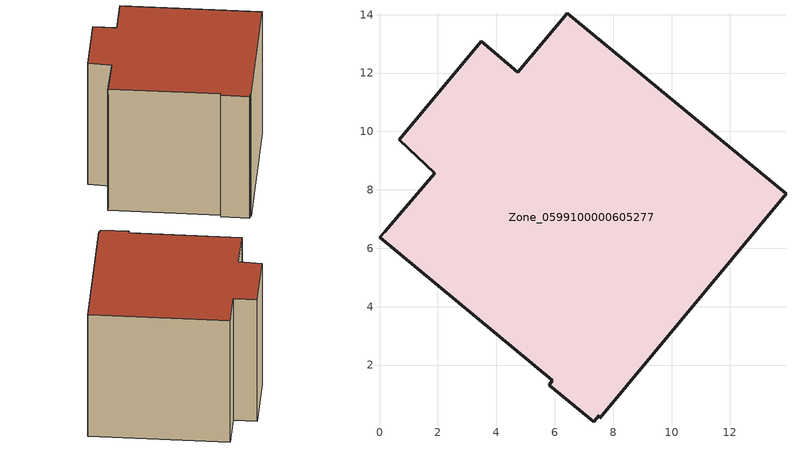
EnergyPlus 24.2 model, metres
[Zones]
Zone_0599100000605277
 floor ground (C_G): 13.92,7.87 7.54,0.18 7.53,0.29 7.33,0.05 5.82,1.31 5.92,1.48 0,6.38 0.18,6.56 1.89,8.57 0.68,9.72 3.49,13.08 4.73,12.03 6.43,14.05 z0
 wall outside (C_F): 6.43,14.05 4.73,12.03 3.49,13.08 0.68,9.72 1.89,8.57 0.18,6.56 0,6.38 5.92,1.48 5.82,1.31 7.33,0.05 7.53,0.29 7.54,0.18 13.92,7.87 6.43,14.05 z0:9.98
 roof outside (C_R): 7.54,0.18 13.92,7.87 6.43,14.05 4.73,12.03 3.49,13.08 0.68,9.72 1.89,8.57 0.18,6.56 0,6.38 5.92,1.48 5.82,1.31 7.33,0.05 7.53,0.29 z9.98
[BUILDING]
Pand.0599100000605277: North Axis=0; Terrain=City; Loads Convergence Tolerance Value=0.04; Temperature Convergence Tolerance Value=0.4; Solar Distribution=FullExterior; Maximum Number of Warmup Days=25; Minimum Number of Warmup Days=1
[Site:Location]
Rotterdam.The.Hague.AP_ZH_NLD Design_Conditions: Latitude=51.96; Longitude=4.45; Time Zone=1; Elevation=-4.5
[SITE:GROUNDTEMPERATURE:BUILDINGSURFACE]
18, 18, 18, 18, 18, 18, 18, 18, 18, 18, 18, 18
[MATERIAL] Thermal Absorptance=0.9; Solar Absorptance=0.7; Visible Absorptance=0.7
Name | Roughness | Thickness | Conductivity | Density | Specific Heat
G.TI.1946 | MediumSmooth | 0.15 | 1 | 540 | 1210
F.TI.1946 | Rough | 0.3 | 0.857143 | 1920 | 840
R.TI.1946 | MediumRough | 0.2 | 0.1 | 1500 | 1000
[CONSTRUCTION]
C_G: G.TI.1946
C_F: F.TI.1946
C_R: R.TI.1946
[ZONE]
Zone_0599100000605277: Type=1; Multiplier=1; Ceiling Height=Autocalculate; Volume=Autocalculate; Floor Area=autocalculate; Part of Total Floor Area=Yes
[ZONEINFILTRATION:DESIGNFLOWRATE]
Infil_Zone_0599100000605277: Zone or ZoneList or Space or SpaceList=Zone_0599100000605277; Schedule=AlwaysOn; Design Flow Rate Calculation Method=Flow/Area; Flow Rate per Floor Area=0.003; Constant Term Coefficient=1; Temperature Term Coefficient=0; Velocity Term Coefficient=0; Velocity Squared Term Coefficient=0
[HVACTEMPLATE:ZONE:IDEALLOADSAIRSYSTEM]
Zone_0599100000605277: Maximum Heating Supply Air Temperature=50; Minimum Cooling Supply Air Temperature=13; Maximum Heating Supply Air Humidity Ratio=0.0156; Minimum Cooling Supply Air Humidity Ratio=0.0077; Heating Limit=NoLimit; Cooling Limit=NoLimit; Dehumidification Control Type=ConstantSensibleHeatRatio; Cooling Sensible Heat Ratio=0.7; Dehumidification Setpoint=60; Humidification Control Type=None; Humidification Setpoint=30; Outdoor Air Method=None; Outdoor Air Flow Rate per Person=0.00944; Outdoor Air Flow Rate per Zone Floor Area=0; Outdoor Air Flow Rate per Zone=0; Demand Controlled Ventilation Type=None; Outdoor Air Economizer Type=NoEconomizer; Heat Recovery Type=None; Sensible Heat Recovery Effectiveness=0.7; Latent Heat Recovery Effectiveness=0.65
[ZONECONTROL:THERMOSTAT]
ThermostatControl_Zone_0599100000605277: Zone or ZoneList=Zone_0599100000605277; Control Type Schedule=DualSetpointControlType; Control 1=Thermostat_Zone_0599100000605277; Temperature Difference Between Cutout And Setpoint=0
[THERMOSTATSETPOINT:DUALSETPOINT]
Thermostat_Zone_0599100000605277: Heating Setpoint Temperature Schedule=HeatingSetpoint_Zone_0599100000605277; Cooling Setpoint Temperature Schedule=CoolingSetpoint_Zone_0599100000605277
[SCHEDULE:COMPACT]
HeatingSetpoint_Zone_0599100000605277: Through: 12/31, For: AllDays, Until: 24:00, 21
CoolingSetpoint_Zone_0599100000605277: Through: 12/31, For: AllDays, Until: 24:00, 24
DualSetpointControlType: Through: 12/31, For: AllDays, Until: 24:00, 4
AlwaysOn: Through: 12/31, For: AllDays, Until: 24:00, 1
